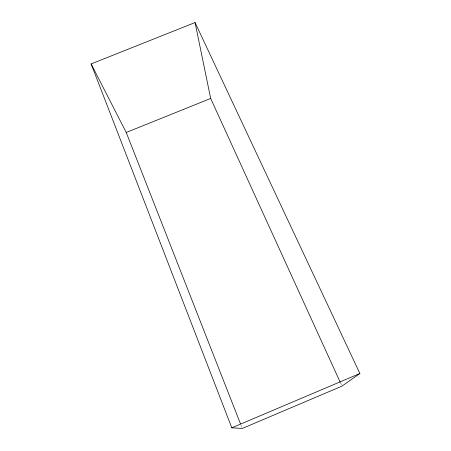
<?xml version="1.0" encoding="UTF-8"?>
<svg xmlns="http://www.w3.org/2000/svg" width="451" height="451" viewBox="0 0 451 451"><rect width="100%" height="100%" fill="white"/><g stroke="black" fill="none" stroke-linecap="round" stroke-linejoin="round"><path stroke-width="0.34" stroke-dasharray="2.25 1.69" d="M340.516 382.933L341.689 385.492M241.009 425.175L241.781 427.142"/><path stroke-width="0.68" d="M359.875 373.496L341.982 386.135L242.294 428.45L231.797 427.819L91.125 63.929L195.063 22.55L359.875 373.496L231.797 427.819M91.125 63.929L126.241 132.481L210.668 98.442L195.063 22.55M210.668 98.442L340.229 382.29M126.241 132.481L240.496 423.867"/></g></svg>
